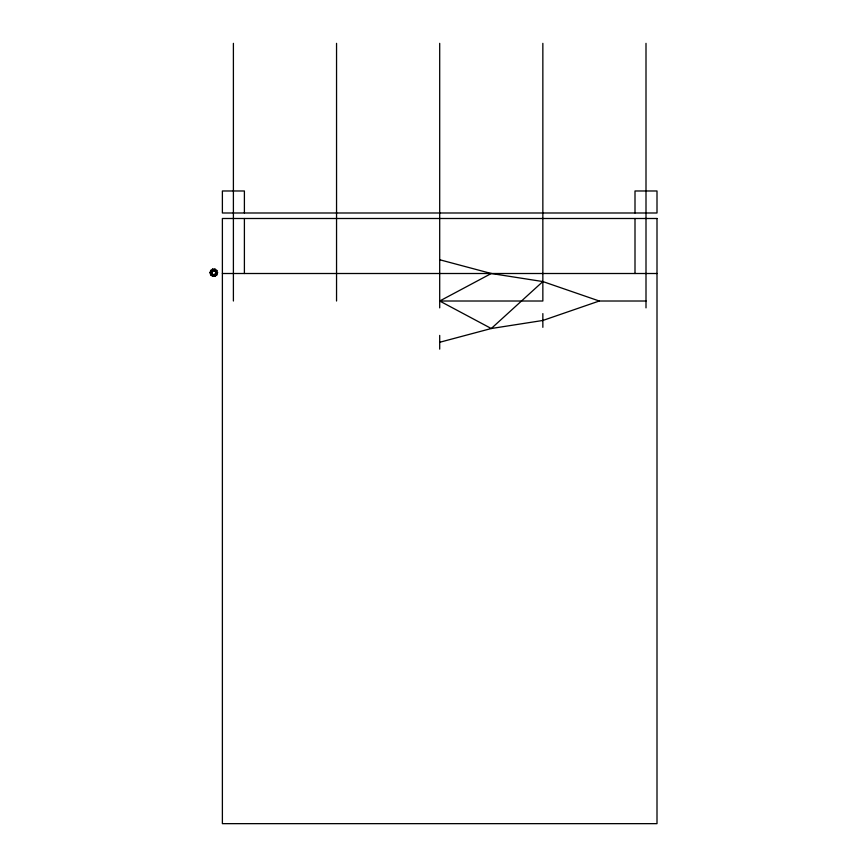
<?xml version="1.0" encoding="UTF-8"?>
<svg xmlns="http://www.w3.org/2000/svg" width="867" height="867" viewBox="0 0 867 867"><rect width="100%" height="100%" fill="white"/><g stroke="black" fill="none" stroke-linecap="round" stroke-linejoin="round"><path stroke-width="1.3" d="M209.998 272.693L210.714 270.471L212.61 269.095L214.951 269.095L216.837 270.471L217.563 272.693L216.837 274.915L214.951 276.291L212.61 276.291L210.714 274.915L209.998 272.693L211.44 272.693L213.054 270.471L212.61 269.095M212.61 276.291L213.054 274.915L215.666 274.07L216.837 274.915M210.714 270.471L211.884 271.317L214.496 270.471L214.951 269.095M214.951 276.291L214.496 274.915L216.111 272.693L217.563 272.693M646.002 301.012L599.27 301.012L542.85 281.558L491.275 328.517L439.699 342.27M210.714 274.915L211.884 274.07L214.496 274.915M213.054 270.471L215.666 271.317L216.837 270.471M599.27 301.012L542.85 320.465L491.275 328.517L439.699 301.012L491.275 273.506L542.85 281.558M222.385 273.506L657.002 273.506M439.699 301.012L542.85 301.012L542.85 43.35M439.699 259.753L491.275 273.506M214.496 270.471L216.111 272.693M211.44 272.693L213.054 274.915M646.002 43.35L646.002 307.872M635.002 212.989L635.002 190.978L657.002 190.978L657.002 212.989L222.385 212.989L222.385 190.978L244.396 190.978L244.396 212.989M635.002 218.495L635.002 273.506M542.85 313.605L542.85 327.325M439.699 43.35L439.699 307.872M439.699 335.41L439.699 349.13M336.548 43.35L336.548 301.012M244.396 218.495L244.396 273.506M233.396 43.35L233.396 301.012M215.666 271.317L215.666 274.07M211.884 271.317L211.884 274.07M657.002 218.495L222.385 218.495L222.385 823.65L657.002 823.65L657.002 218.495"/></g></svg>
